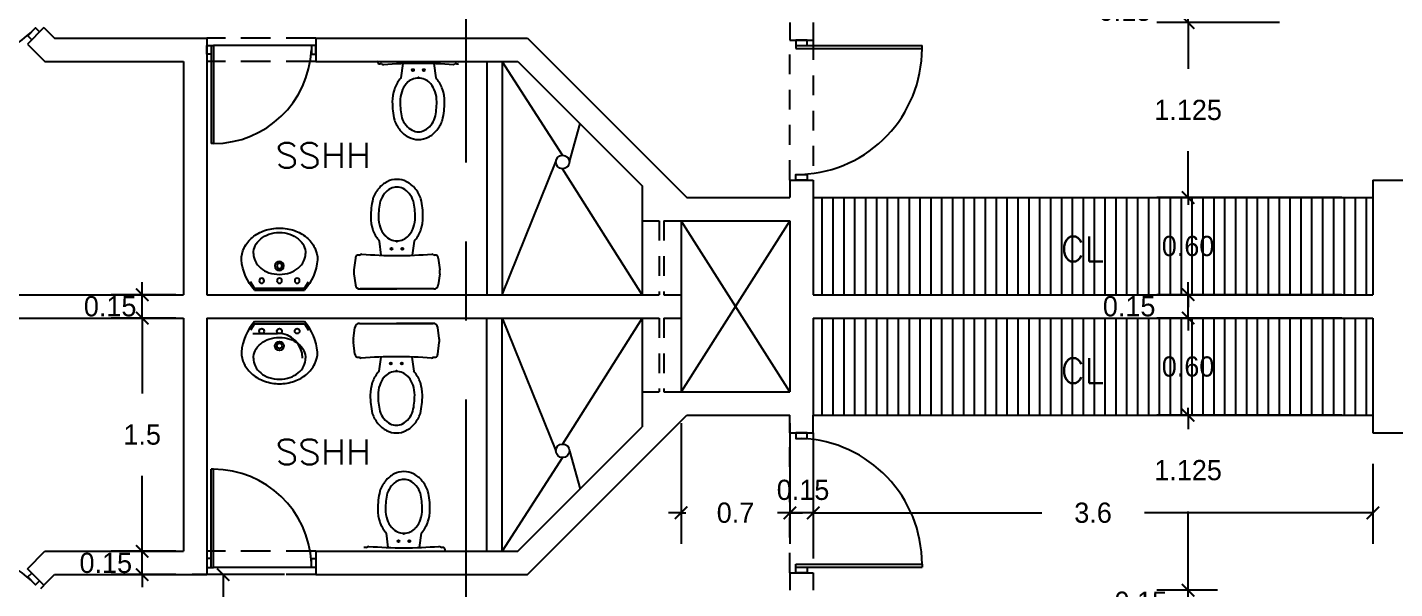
# Model space of a CAD drawing. Header units: millimetres. Extents: x 223 to 336, y 70 to 137.
# Drawn here: x 265.47 to 274.27, y 125.88 to 129.49 of the extents above; entities that cross this region are included whole.
import ezdxf

# ---------------------------------------------------------------- set-up
doc = ezdxf.new("R2010")
doc.units = ezdxf.units.MM
doc.linetypes.add('CENTERX2', pattern=[101.6, 63.5, -12.7, 12.7, -12.7])
doc.linetypes.add('HIDDEN', pattern=[9.525, 6.35, -3.175])
doc.layers.add('COTAS', color=3, linetype='Continuous', lineweight=9)
for name, color, linetype in [('linea-corte', 140, 'CENTERX2'), ('MUEBLES', 253, 'Continuous'), ('MUROS', 5, 'Continuous'), ('pisos', 8, 'Continuous'), ('PROYECCIONES', 6, 'HIDDEN'), ('PUERTAS', 2, 'Continuous'), ('TEXTOS', 4, 'Continuous')]:
    doc.layers.add(name, color=color, linetype=linetype)
doc.styles.add('ROMANS', font='romans.shx', dxfattribs={"height": 0.05})
doc.dimstyles.new('ISO-25', dxfattribs={"dimtxt": 0.13, "dimasz": 0.08, "dimexe": 0.2, "dimexo": 0.2, "dimgap": 0.2, "dimtad": 0, "dimtih": 1, "dimtoh": 1, "dimdec": 3, "dimdsep": 46, "dimtxsty": 'Standard', "dimblk": 'ARCHTICK', "dimcen": 3, "dimadec": 0, "dimazin": 0, "dimtfac": 1, "dimtdec": 3, "dimtmove": 0, "dimatfit": 3, "dimldrblk": 'ARCHTICK', "dimfxl": 1, "dimarcsym": 0})

# ---------------------------------------------------------------- blocks, each defined once
blk = doc.blocks.new('_ARCHTICK')
at = {"color": 0, "linetype": 'ByBlock', "const_width": 0.15}
blk.add_lwpolyline([(-0.5, -0.5), (0.5, 0.5)], dxfattribs=at)
blk = doc.blocks.new('*D238')
at = {"layer": 'COTAS', "color": 0, "lineweight": -2, "ltscale": 0.05, "transparency": 16777216}
for p, q in [((270.3788, 126.9458), (270.3788, 126.1684)), ((270.5288, 126.7958), (270.5288, 126.1684)), ((270.3788, 126.3684), (270.2988, 126.3684)), ((270.5288, 126.3684), (270.3788, 126.3684)), ((270.5288, 126.3684), (270.6088, 126.3684))]:
    blk.add_line(p, q, dxfattribs=at)
at = {"layer": 'Defpoints', "color": 0, "ltscale": 0.05, "transparency": 16777216}
for p in [(270.3788, 127.1458), (270.5288, 126.9958), (270.3788, 126.3684)]:
    blk.add_point(p, dxfattribs=at)
at = {"layer": 'COTAS', "color": 0, "lineweight": -2, "ltscale": 0.05, "transparency": 16777216, "xscale": 0.08, "yscale": 0.08, "zscale": 0.08}
blk.add_blockref('_ARCHTICK', (270.3788, 126.3684), dxfattribs=at)
at = {"layer": 'COTAS', "color": 0, "lineweight": -2, "ltscale": 0.05, "transparency": 16777216, "xscale": 0.08, "yscale": 0.08, "zscale": 0.08, "rotation": 180}
blk.add_blockref('_ARCHTICK', (270.5288, 126.3684), dxfattribs=at)
at = {"layer": 'COTAS', "color": 0, "ltscale": 0.05, "transparency": 16777216, "insert": (270.4633, 126.5153), "char_height": 0.13, "attachment_point": 5}
blk.add_mtext('0.15', dxfattribs=at)
blk = doc.blocks.new('*D239')
at = {"layer": 'COTAS', "color": 0, "lineweight": -2, "ltscale": 0.05, "transparency": 16777216}
for p, q in [((269.6788, 126.9458), (269.6788, 126.1684)), ((270.3788, 126.9458), (270.3788, 126.1684)), ((269.6788, 126.3684), (269.5988, 126.3684)), ((269.6788, 126.3684), (269.7096, 126.3684)), ((270.3788, 126.3684), (270.3479, 126.3684)), ((270.3788, 126.3684), (270.4588, 126.3684))]:
    blk.add_line(p, q, dxfattribs=at)
at = {"layer": 'Defpoints', "color": 0, "ltscale": 0.05, "transparency": 16777216}
for p in [(269.6788, 127.1458), (270.3788, 127.1458), (269.6788, 126.3684)]:
    blk.add_point(p, dxfattribs=at)
at = {"layer": 'COTAS', "color": 0, "lineweight": -2, "ltscale": 0.05, "transparency": 16777216, "xscale": 0.08, "yscale": 0.08, "zscale": 0.08}
blk.add_blockref('_ARCHTICK', (269.6788, 126.3684), dxfattribs=at)
at = {"layer": 'COTAS', "color": 0, "lineweight": -2, "ltscale": 0.05, "transparency": 16777216, "xscale": 0.08, "yscale": 0.08, "zscale": 0.08, "rotation": 180}
blk.add_blockref('_ARCHTICK', (270.3788, 126.3684), dxfattribs=at)
at = {"layer": 'COTAS', "color": 0, "ltscale": 0.05, "transparency": 16777216, "insert": (270.0288, 126.3684), "char_height": 0.13, "attachment_point": 5}
blk.add_mtext('0.7', dxfattribs=at)
blk = doc.blocks.new('*D244')
at = {"layer": 'COTAS', "color": 0, "lineweight": -2, "ltscale": 0.05, "transparency": 16777216}
for p, q in [((267.1288, 125.9708), (266.5335, 125.9708)), ((266.7335, 125.9708), (266.7335, 125.7358)), ((266.7335, 124.9708), (266.7335, 125.2058)), ((266.6288, 124.9708), (266.9335, 124.9708))]:
    blk.add_line(p, q, dxfattribs=at)
at = {"layer": 'Defpoints', "color": 0, "ltscale": 0.05, "transparency": 16777216}
for p in [(266.7335, 125.9708), (267.3288, 125.9708), (266.4288, 124.9708)]:
    blk.add_point(p, dxfattribs=at)
at = {"layer": 'COTAS', "color": 0, "lineweight": -2, "ltscale": 0.05, "transparency": 16777216, "xscale": 0.08, "yscale": 0.08, "zscale": 0.08}
for p, rotation in [((266.7335, 125.9708), 90), ((266.7335, 124.9708), 270)]:
    blk.add_blockref('_ARCHTICK', p, dxfattribs=dict(at, rotation=rotation))
at = {"layer": 'COTAS', "color": 0, "ltscale": 0.05, "transparency": 16777216, "insert": (266.7335, 125.4708), "char_height": 0.13, "attachment_point": 5}
blk.add_mtext('1.00', dxfattribs=at)
blk = doc.blocks.new('*D245')
at = {"layer": 'COTAS', "color": 0, "lineweight": -2, "ltscale": 0.05, "transparency": 16777216}
for p, q in [((266.2124, 126.1208), (266.2124, 126.2008)), ((266.4288, 126.1208), (266.0124, 126.1208)), ((266.2124, 125.9708), (266.2124, 126.1208)), ((266.2124, 125.9708), (266.2124, 126.1208)), ((266.4288, 125.9708), (266.0124, 125.9708)), ((266.2124, 125.9708), (266.2124, 125.8908))]:
    blk.add_line(p, q, dxfattribs=at)
at = {"layer": 'Defpoints', "color": 0, "ltscale": 0.05, "transparency": 16777216}
for p in [(266.2124, 126.1208), (266.6288, 126.1208), (266.6288, 125.9708)]:
    blk.add_point(p, dxfattribs=at)
at = {"layer": 'COTAS', "color": 0, "lineweight": -2, "ltscale": 0.05, "transparency": 16777216, "xscale": 0.08, "yscale": 0.08, "zscale": 0.08}
for p, rotation in [((266.2124, 126.1208), 270), ((266.2124, 125.9708), 90)]:
    blk.add_blockref('_ARCHTICK', p, dxfattribs=dict(at, rotation=rotation))
at = {"layer": 'COTAS', "color": 0, "ltscale": 0.05, "transparency": 16777216, "insert": (265.9783, 126.0458), "char_height": 0.13, "attachment_point": 5}
blk.add_mtext('0.15', dxfattribs=at)
blk = doc.blocks.new('*D246')
at = {"layer": 'COTAS', "color": 0, "lineweight": -2, "ltscale": 0.05, "transparency": 16777216}
for p, q in [((266.4288, 127.6208), (266.0124, 127.6208)), ((266.2124, 127.6208), (266.2124, 127.1358)), ((266.2124, 126.1208), (266.2124, 126.6058)), ((266.4288, 126.1208), (266.0124, 126.1208))]:
    blk.add_line(p, q, dxfattribs=at)
at = {"layer": 'Defpoints', "color": 0, "ltscale": 0.05, "transparency": 16777216}
for p in [(266.2124, 127.6208), (266.6288, 127.6208), (266.6288, 126.1208)]:
    blk.add_point(p, dxfattribs=at)
at = {"layer": 'COTAS', "color": 0, "lineweight": -2, "ltscale": 0.05, "transparency": 16777216, "xscale": 0.08, "yscale": 0.08, "zscale": 0.08}
for p, rotation in [((266.2124, 127.6208), 90), ((266.2124, 126.1208), 270)]:
    blk.add_blockref('_ARCHTICK', p, dxfattribs=dict(at, rotation=rotation))
at = {"layer": 'COTAS', "color": 0, "ltscale": 0.05, "transparency": 16777216, "insert": (266.2124, 126.8708), "char_height": 0.13, "attachment_point": 5}
blk.add_mtext('1.5', dxfattribs=at)
blk = doc.blocks.new('*D247')
at = {"layer": 'COTAS', "color": 0, "lineweight": -2, "ltscale": 0.05, "transparency": 16777216}
for p, q in [((266.2124, 127.7708), (266.2124, 127.8508)), ((266.4288, 127.7708), (266.0124, 127.7708)), ((266.2124, 127.6208), (266.2124, 127.7708)), ((266.2124, 127.6208), (266.2124, 127.7708)), ((266.4288, 127.6208), (266.0124, 127.6208)), ((266.2124, 127.6208), (266.2124, 127.5408))]:
    blk.add_line(p, q, dxfattribs=at)
at = {"layer": 'Defpoints', "color": 0, "ltscale": 0.05, "transparency": 16777216}
for p in [(266.2124, 127.7708), (266.6288, 127.7708), (266.6288, 127.6208)]:
    blk.add_point(p, dxfattribs=at)
at = {"layer": 'COTAS', "color": 0, "lineweight": -2, "ltscale": 0.05, "transparency": 16777216, "xscale": 0.08, "yscale": 0.08, "zscale": 0.08}
for p, rotation in [((266.2124, 127.7708), 270), ((266.2124, 127.6208), 90)]:
    blk.add_blockref('_ARCHTICK', p, dxfattribs=dict(at, rotation=rotation))
at = {"layer": 'COTAS', "color": 0, "ltscale": 0.05, "transparency": 16777216, "insert": (266.0063, 127.6958), "char_height": 0.13, "attachment_point": 5}
blk.add_mtext('0.15', dxfattribs=at)
blk = doc.blocks.new('Waters02')
for p, q in [((-0.2369, 0), (0, 0)), ((0, 0), (0.2369, 0)), ((0.2369, 0), (0, 0)), ((-0.2763, -0.0968), (-0.2666, -0.0259)), ((0.2763, -0.0968), (0.2666, -0.0259)), ((-0.2665, -0.1989), (-0.2764, -0.1232)), ((0.2665, -0.1989), (0.2764, -0.1232)), ((-0.0999, -0.2168), (-0.1124, -0.3084)), ((0.1001, -0.2168), (0.1123, -0.3084))]:
    blk.add_line(p, q)
for points in [[(-0.1124, -0.3084, 0.013963), (-0.1187, -0.3158, 0.089637), (-0.1546, -0.3811, 0.081306), (-0.1679, -0.462, 0.056545), (-0.1546, -0.5792, 0.089637), (-0.1187, -0.6444, 0.104644), (-0.0624, -0.69, 0.118458), (0, -0.705, 0.108474)], [(-0.0754, -0.3421, 0.013963), (-0.0799, -0.3474, 0.089637), (-0.1073, -0.397, 0.081306), (-0.1179, -0.462, 0.055176), (-0.1065, -0.5655, 0.085892), (-0.0799, -0.6129, 0.104644), (-0.0397, -0.6455, 0.118458), (0, -0.655, 0.118458)], [(0, -0.705, 0.118458), (0.0624, -0.69, 0.104644), (0.1187, -0.6444, 0.089637), (0.1546, -0.5792, 0.056545), (0.1679, -0.462, 0.081306), (0.1546, -0.3811, 0.089637), (0.1187, -0.3158, 0.014084), (0.1123, -0.3084, 0.108474)], [(0, -0.655, 0.118458), (0.0397, -0.6455, 0.104644), (0.0799, -0.6129, 0.085892), (0.1065, -0.5655, 0.055176), (0.1179, -0.462, 0.081306), (0.1073, -0.397, 0.089637), (0.0799, -0.3474, 0.014084), (0.0753, -0.342, 0.014084)]]:
    blk.add_lwpolyline(points, format="xyb")
for centre in [(-0.0351, -0.2578), (0.0352, -0.2578)]:
    blk.add_circle(centre, 0.00635)
for centre, radius, start, end in [((-0.2369, -0.03), 0.03, 90, 172.23483), ((0.2369, -0.03), 0.03, 7.76517, 90), ((-0.1772, -0.1103), 0.1, 172.23483, 187.43141), ((0.1772, -0.1103), 0.1, 352.56859, 7.76517), ((-0.2368, -0.195), 0.03, 187.43141, 224.95324), ((-0.2492, -0.1825), 0.0348, 255.42526, 291.0227), ((-0.223, -0.2095), 0.0148, 201.68967, 259.56391), ((0.0001, -3.0244), 2.8094, 90.00157, 94.60914), ((0.0001, -3.0244), 2.8094, 85.39307, 90.00157), ((-0.0001, -3.0244), 2.8094, 85.39086, 89.99843), ((0.223, -0.2095), 0.0148, 280.43609, 338.31033), ((0.2492, -0.1825), 0.0348, 248.9773, 284.57474), ((0.2368, -0.195), 0.03, 315.04676, 352.56859), ((0, -0.4116), 0.1025, 42.73136, 137.3026)]:
    blk.add_arc(centre, radius, start, end)
blk.add_point((0, -0.305))
blk = doc.blocks.new('Lavats14')
for p, q in [((-0.16, 0), (0.16, 0)), ((-0.16, -0.014), (-0.1871, -0.0546)), ((-0.16, -0.014), (0.16, -0.014)), ((0.16, -0.014), (0.1871, -0.0546))]:
    blk.add_line(p, q)
for points in [[(-0.1679, -0.2366, -0.115976), (-0.1565, -0.1883, -0.104098), (-0.1206, -0.1429, -0.090776), (-0.0674, -0.113, -0.083177), (0, -0.1017, -0.083177), (0.0674, -0.113, -0.090776), (0.1206, -0.1429, -0.104098), (0.1565, -0.1883, -0.115976), (0.1679, -0.2366, -0.115976)], [(-0.245, -0.1961, 0.115976), (-0.2271, -0.2721, 0.104098), (-0.1732, -0.3402, 0.090776), (-0.0957, -0.3839, 0.083177), (0, -0.4, 0.083177), (0.0957, -0.3839, 0.090776), (0.1732, -0.3402, 0.104098), (0.2271, -0.2721, 0.115976), (0.245, -0.1961, 0.115976)], [(-0.1679, -0.2366, 0.115976), (-0.1565, -0.285, 0.104098), (-0.1206, -0.3304, 0.090776), (-0.0674, -0.3603, 0.083177), (0, -0.3716, 0.083177), (0.0674, -0.3603, 0.090776), (0.1206, -0.3304, 0.104098), (0.1565, -0.285, 0.115976), (0.1679, -0.2366, 0.115976)]]:
    blk.add_lwpolyline(points, format="xyb")
for centre, radius in [((-0.1144, -0.0613), 0.016), ((0, -0.0613), 0.016), ((0.1138, -0.0613), 0.016), ((0, -0.1564), 0.029), ((0, -0.1564), 0.0172)]:
    blk.add_circle(centre, radius)
for centre, start, end in [((0.0997, -0.229), 138.58883, 174.53727), ((-0.0997, -0.229), 5.46273, 41.41117)]:
    blk.add_arc(centre, 0.3463, start, end)
blk = doc.blocks.new('*D258')
at = {"layer": 'COTAS', "color": 0, "lineweight": -2, "ltscale": 0.05, "transparency": 16777216}
for p, q in [((270.5288, 126.6833), (270.5288, 126.1684)), ((274.1288, 126.6833), (274.1288, 126.1684)), ((270.5288, 126.3684), (271.9988, 126.3684)), ((274.1288, 126.3684), (272.6588, 126.3684))]:
    blk.add_line(p, q, dxfattribs=at)
at = {"layer": 'Defpoints', "color": 0, "ltscale": 0.05, "transparency": 16777216}
for p in [(270.5288, 126.8833), (274.1288, 126.8833), (270.5288, 126.3684)]:
    blk.add_point(p, dxfattribs=at)
at = {"layer": 'COTAS', "color": 0, "lineweight": -2, "ltscale": 0.05, "transparency": 16777216, "xscale": 0.08, "yscale": 0.08, "zscale": 0.08, "rotation": 180}
blk.add_blockref('_ARCHTICK', (270.5288, 126.3684), dxfattribs=at)
at = {"layer": 'COTAS', "color": 0, "lineweight": -2, "ltscale": 0.05, "transparency": 16777216, "xscale": 0.08, "yscale": 0.08, "zscale": 0.08}
blk.add_blockref('_ARCHTICK', (274.1288, 126.3684), dxfattribs=at)
at = {"layer": 'COTAS', "color": 0, "ltscale": 0.05, "transparency": 16777216, "insert": (272.3288, 126.3684), "char_height": 0.13, "attachment_point": 5}
blk.add_mtext('3.6', dxfattribs=at)
blk = doc.blocks.new('*D259')
at = {"layer": 'COTAS', "color": 0, "lineweight": -2, "ltscale": 0.05, "transparency": 16777216}
for p, q in [((272.94, 125.8708), (272.94, 125.9508)), ((273.1288, 125.8708), (272.74, 125.8708)), ((272.94, 125.7208), (272.94, 125.8708)), ((272.94, 125.7208), (272.94, 125.8708)), ((273.1288, 125.7208), (272.74, 125.7208)), ((272.94, 125.7208), (272.94, 125.6408))]:
    blk.add_line(p, q, dxfattribs=at)
at = {"layer": 'Defpoints', "color": 0, "ltscale": 0.05, "transparency": 16777216}
for p in [(272.94, 125.8708), (273.3288, 125.8708), (273.3288, 125.7208)]:
    blk.add_point(p, dxfattribs=at)
at = {"layer": 'COTAS', "color": 0, "lineweight": -2, "ltscale": 0.05, "transparency": 16777216, "xscale": 0.08, "yscale": 0.08, "zscale": 0.08}
for p, rotation in [((272.94, 125.8708), 270), ((272.94, 125.7208), 90)]:
    blk.add_blockref('_ARCHTICK', p, dxfattribs=dict(at, rotation=rotation))
at = {"layer": 'COTAS', "color": 0, "ltscale": 0.05, "transparency": 16777216, "insert": (272.6356, 125.7958), "char_height": 0.13, "attachment_point": 5}
blk.add_mtext('0.15', dxfattribs=at)
blk = doc.blocks.new('*D260')
at = {"layer": 'COTAS', "color": 0, "lineweight": -2, "ltscale": 0.05, "transparency": 16777216}
for p, q in [((273.9288, 126.9958), (272.74, 126.9958)), ((272.94, 126.9958), (272.94, 126.9071)), ((272.94, 125.8708), (272.94, 126.3771)), ((273.1288, 125.8708), (272.74, 125.8708))]:
    blk.add_line(p, q, dxfattribs=at)
at = {"layer": 'Defpoints', "color": 0, "ltscale": 0.05, "transparency": 16777216}
for p in [(272.94, 126.9958), (274.1288, 126.9958), (273.3288, 125.8708)]:
    blk.add_point(p, dxfattribs=at)
at = {"layer": 'COTAS', "color": 0, "lineweight": -2, "ltscale": 0.05, "transparency": 16777216, "xscale": 0.08, "yscale": 0.08, "zscale": 0.08}
for p, rotation in [((272.94, 126.9958), 90), ((272.94, 125.8708), 270)]:
    blk.add_blockref('_ARCHTICK', p, dxfattribs=dict(at, rotation=rotation))
at = {"layer": 'COTAS', "color": 0, "ltscale": 0.05, "transparency": 16777216, "insert": (272.94, 126.6421), "char_height": 0.13, "attachment_point": 5}
blk.add_mtext('1.125', dxfattribs=at)
blk = doc.blocks.new('*D261')
at = {"layer": 'COTAS', "color": 0, "lineweight": -2, "ltscale": 0.05, "transparency": 16777216}
for p, q in [((273.9288, 127.6208), (272.74, 127.6208)), ((272.94, 127.6208), (272.94, 127.7008)), ((272.94, 127.6208), (272.94, 127.5733)), ((272.94, 126.9958), (272.94, 127.0433)), ((273.9288, 126.9958), (272.74, 126.9958)), ((272.94, 126.9958), (272.94, 126.9158))]:
    blk.add_line(p, q, dxfattribs=at)
at = {"layer": 'Defpoints', "color": 0, "ltscale": 0.05, "transparency": 16777216}
for p in [(272.94, 127.6208), (274.1288, 127.6208), (274.1288, 126.9958)]:
    blk.add_point(p, dxfattribs=at)
at = {"layer": 'COTAS', "color": 0, "lineweight": -2, "ltscale": 0.05, "transparency": 16777216, "xscale": 0.08, "yscale": 0.08, "zscale": 0.08}
for p, rotation in [((272.94, 127.6208), 270), ((272.94, 126.9958), 90)]:
    blk.add_blockref('_ARCHTICK', p, dxfattribs=dict(at, rotation=rotation))
at = {"layer": 'COTAS', "color": 0, "ltscale": 0.05, "transparency": 16777216, "insert": (272.94, 127.3083), "char_height": 0.13, "attachment_point": 5}
blk.add_mtext('0.60', dxfattribs=at)
blk = doc.blocks.new('*D262')
at = {"layer": 'COTAS', "color": 0, "lineweight": -2, "ltscale": 0.05, "transparency": 16777216}
for p, q in [((272.94, 127.7708), (272.94, 127.8508)), ((273.9288, 127.7708), (272.74, 127.7708)), ((272.94, 127.6208), (272.94, 127.7708)), ((272.94, 127.6208), (272.94, 127.7708)), ((273.9288, 127.6208), (272.74, 127.6208)), ((272.94, 127.6208), (272.94, 127.5408))]:
    blk.add_line(p, q, dxfattribs=at)
at = {"layer": 'Defpoints', "color": 0, "ltscale": 0.05, "transparency": 16777216}
for p in [(272.94, 127.7708), (274.1288, 127.7708), (274.1288, 127.6208)]:
    blk.add_point(p, dxfattribs=at)
at = {"layer": 'COTAS', "color": 0, "lineweight": -2, "ltscale": 0.05, "transparency": 16777216, "xscale": 0.08, "yscale": 0.08, "zscale": 0.08}
for p, rotation in [((272.94, 127.7708), 270), ((272.94, 127.6208), 90)]:
    blk.add_blockref('_ARCHTICK', p, dxfattribs=dict(at, rotation=rotation))
at = {"layer": 'COTAS', "color": 0, "ltscale": 0.05, "transparency": 16777216, "insert": (272.5609, 127.6958), "char_height": 0.13, "attachment_point": 5}
blk.add_mtext('0.15', dxfattribs=at)
blk = doc.blocks.new('*D263')
at = {"layer": 'COTAS', "color": 0, "lineweight": -2, "ltscale": 0.05, "transparency": 16777216}
for p, q in [((272.94, 128.3958), (272.94, 128.4758)), ((273.9288, 128.3958), (272.74, 128.3958)), ((272.94, 128.3958), (272.94, 128.3483)), ((272.94, 127.7708), (272.94, 127.8183)), ((273.9288, 127.7708), (272.74, 127.7708)), ((272.94, 127.7708), (272.94, 127.6908))]:
    blk.add_line(p, q, dxfattribs=at)
at = {"layer": 'Defpoints', "color": 0, "ltscale": 0.05, "transparency": 16777216}
for p in [(272.94, 128.3958), (274.1288, 128.3958), (274.1288, 127.7708)]:
    blk.add_point(p, dxfattribs=at)
at = {"layer": 'COTAS', "color": 0, "lineweight": -2, "ltscale": 0.05, "transparency": 16777216, "xscale": 0.08, "yscale": 0.08, "zscale": 0.08}
for p, rotation in [((272.94, 128.3958), 270), ((272.94, 127.7708), 90)]:
    blk.add_blockref('_ARCHTICK', p, dxfattribs=dict(at, rotation=rotation))
at = {"layer": 'COTAS', "color": 0, "ltscale": 0.05, "transparency": 16777216, "insert": (272.94, 128.0833), "char_height": 0.13, "attachment_point": 5}
blk.add_mtext('0.60', dxfattribs=at)
blk = doc.blocks.new('*D264')
at = {"layer": 'COTAS', "color": 0, "lineweight": -2, "ltscale": 0.05, "transparency": 16777216}
for p, q in [((273.5288, 129.5208), (272.74, 129.5208)), ((272.94, 129.5208), (272.94, 129.2233)), ((272.94, 128.3958), (272.94, 128.6933)), ((273.9288, 128.3958), (272.74, 128.3958))]:
    blk.add_line(p, q, dxfattribs=at)
at = {"layer": 'Defpoints', "color": 0, "ltscale": 0.05, "transparency": 16777216}
for p in [(272.94, 129.5208), (273.7288, 129.5208), (274.1288, 128.3958)]:
    blk.add_point(p, dxfattribs=at)
at = {"layer": 'COTAS', "color": 0, "lineweight": -2, "ltscale": 0.05, "transparency": 16777216, "xscale": 0.08, "yscale": 0.08, "zscale": 0.08}
for p, rotation in [((272.94, 129.5208), 90), ((272.94, 128.3958), 270)]:
    blk.add_blockref('_ARCHTICK', p, dxfattribs=dict(at, rotation=rotation))
at = {"layer": 'COTAS', "color": 0, "ltscale": 0.05, "transparency": 16777216, "insert": (272.94, 128.9583), "char_height": 0.13, "attachment_point": 5}
blk.add_mtext('1.125', dxfattribs=at)
blk = doc.blocks.new('*D273')
at = {"layer": 'COTAS', "color": 0, "lineweight": -2, "ltscale": 0.05, "transparency": 16777216}
for p, q in [((272.94, 129.6708), (272.94, 129.7508)), ((272.8161, 129.6708), (272.74, 129.6708)), ((272.94, 129.5208), (272.94, 129.6708)), ((272.94, 129.5208), (272.94, 129.6708)), ((272.8237, 129.5208), (272.74, 129.5208)), ((272.94, 129.5208), (272.94, 129.4408))]:
    blk.add_line(p, q, dxfattribs=at)
at = {"layer": 'Defpoints', "color": 0, "ltscale": 0.05, "transparency": 16777216}
for p in [(272.94, 129.6708), (273.0161, 129.6708), (273.0237, 129.5208)]:
    blk.add_point(p, dxfattribs=at)
at = {"layer": 'COTAS', "color": 0, "lineweight": -2, "ltscale": 0.05, "transparency": 16777216, "xscale": 0.08, "yscale": 0.08, "zscale": 0.08}
for p, rotation in [((272.94, 129.6708), 270), ((272.94, 129.5208), 90)]:
    blk.add_blockref('_ARCHTICK', p, dxfattribs=dict(at, rotation=rotation))
at = {"layer": 'COTAS', "color": 0, "ltscale": 0.05, "transparency": 16777216, "insert": (272.5339, 129.5958), "char_height": 0.13, "attachment_point": 5}
blk.add_mtext('0.15', dxfattribs=at)
blk = doc.blocks.new('A$C235B6341')
for p, q in [((0.1666, 0.4882), (0.1541, 0.3966)), ((0.3666, 0.4882), (0.3788, 0.3966))]:
    blk.add_line(p, q)
for points in [[(0.1541, 0.3966, 0.013963), (0.1478, 0.3892, 0.089637), (0.1119, 0.3239, 0.081306), (0.0986, 0.243, 0.056545), (0.1119, 0.1258, 0.089637), (0.1478, 0.0606, 0.104644), (0.2041, 0.015, 0.118458), (0.2665, 0, 0.108474)], [(0.1911, 0.3629, 0.013963), (0.1866, 0.3576, 0.089637), (0.1592, 0.308, 0.081306), (0.1486, 0.243, 0.055176), (0.16, 0.1395, 0.085892), (0.1866, 0.0921, 0.104644), (0.2268, 0.0595, 0.118458), (0.2665, 0.05, 0.118458)], [(0.2665, 0, 0.118458), (0.3289, 0.015, 0.104644), (0.3852, 0.0606, 0.089637), (0.4211, 0.1258, 0.056545), (0.4344, 0.243, 0.081306), (0.4211, 0.3239, 0.089637), (0.3852, 0.3892, 0.014084), (0.3788, 0.3966, 0.108474)], [(0.2665, 0.05, 0.118458), (0.3062, 0.0595, 0.104644), (0.3464, 0.0921, 0.085892), (0.373, 0.1395, 0.055176), (0.3844, 0.243, 0.081306), (0.3738, 0.308, 0.089637), (0.3464, 0.3576, 0.014084), (0.3418, 0.363, 0.014084)]]:
    blk.add_lwpolyline(points, format="xyb")
for centre in [(0.2314, 0.4472), (0.3017, 0.4472)]:
    blk.add_circle(centre, 0.00635)
for centre, radius, start, end in [((0.0297, 0.51), 0.03, 187.43141, 224.95324), ((0.0173, 0.5225), 0.0348, 255.42526, 291.0227), ((0.0435, 0.4955), 0.0148, 201.68967, 259.56391), ((0.2666, -2.3194), 2.8094, 90.00157, 94.60914), ((0.2666, -2.3194), 2.8094, 85.39307, 90.00157), ((0.2664, -2.3194), 2.8094, 85.39086, 89.99843), ((0.4895, 0.4955), 0.0148, 280.43609, 338.31033), ((0.5157, 0.5225), 0.0348, 248.9773, 284.57474), ((0.2665, 0.2934), 0.1025, 42.73136, 137.3026)]:
    blk.add_arc(centre, radius, start, end)
blk.add_point((0.2665, 0.4))

msp = doc.modelspace()

# ---------------------------------------------------------------- hatches: boundary and pattern name
at = {"layer": 'pisos', "ltscale": 0.05}
h = msp.add_hatch(dxfattribs=at)
h.set_pattern_fill('_USER', color=256, scale=0.07, angle=90, style=0, pattern_type=0)
h.set_pattern_definition([(90, (0.387006, 0.59479), (-0.07, 4e-18), [])])
h.paths.add_polyline_path([(270.52876, 128.39582), (270.52876, 127.77082), (274.12876, 127.77082), (274.12876, 128.39582)])
h.paths.add_polyline_path([(274.12876, 126.99582), (274.12876, 127.62082), (270.52876, 127.62082), (270.52876, 126.99582)])
h.paths.add_polyline_path([(272.73419, 128.18082), (273.14586, 128.18082), (273.14586, 127.98582), (272.73419, 127.98582)], flags=24)
h.paths.add_polyline_path([(272.10502, 127.94484), (272.46115, 127.94484), (272.46115, 128.18484), (272.10502, 128.18484)], flags=24)
h.paths.add_polyline_path([(272.73419, 127.40582), (273.14586, 127.40582), (273.14586, 127.21082), (272.73419, 127.21082)], flags=24)
h.paths.add_polyline_path([(272.10502, 127.16263), (272.46115, 127.16263), (272.46115, 127.40263), (272.10502, 127.40263)], flags=24)

# ---------------------------------------------------------------- linework, layer by layer
at = {"layer": 'linea-corte', "ltscale": 0.04}
msp.add_line((268.29499, 135.22419), (268.29499, 120.04346), dxfattribs=at)
at = {"layer": 'MUEBLES'}
for p, q in [((268.42876, 129.27082), (268.42876, 127.77082)), ((268.52876, 129.27082), (268.52876, 127.77082)), ((268.42876, 126.12082), (268.42876, 127.62082)), ((268.52876, 126.12082), (268.52876, 127.62082)), ((266.92384, 127.52245), (267.08384, 127.52245))]:
    msp.add_line(p, q, dxfattribs=at)
msp.add_arc((267.08384, 127.36245), 0.16, 360, 90, dxfattribs=at)
at = {"layer": 'MUROS', "ltscale": 0.05}
for p, q in [((265.58023, 129.48871), (265.47417, 129.38264)), ((265.58023, 129.48871), (265.64813, 129.42082)), ((265.47417, 129.38264), (265.58599, 129.27082)), ((266.62876, 129.42082), (266.62876, 127.77082)), ((267.32876, 129.42082), (267.32876, 129.27082)), ((266.47876, 129.27082), (266.47876, 127.77082)), ((274.12876, 128.50832), (274.37876, 128.50832)), ((266.47876, 127.62082), (266.47876, 126.12082)), ((266.62876, 127.62082), (266.62876, 125.97082)), ((274.12876, 126.88332), (274.37876, 126.88332)), ((265.47417, 126.00899), (265.58599, 126.12082)), ((265.47417, 126.00899), (265.58599, 126.12082)), ((267.32876, 126.12082), (267.32876, 125.97082)), ((265.58023, 125.90292), (265.47417, 126.00899)), ((265.58023, 125.90292), (265.47417, 126.00899)), ((265.58023, 125.90292), (265.64813, 125.97082)), ((265.58023, 125.90292), (265.64813, 125.97082))]:
    msp.add_line(p, q, dxfattribs=at)
at = {"layer": 'MUROS'}
for p, q in [((270.37876, 129.52082), (270.37876, 129.40832)), ((270.52876, 129.52082), (270.52876, 129.40832)), ((265.64813, 129.42082), (266.62876, 129.42082)), ((267.32876, 129.42082), (268.69089, 129.42082)), ((268.69089, 129.42082), (269.71589, 128.39582)), ((270.37876, 129.40832), (270.52876, 129.40832)), ((265.58599, 129.27082), (266.47876, 129.27082)), ((266.62876, 129.27082), (266.62876, 129.27082)), ((267.32876, 129.27082), (268.62876, 129.27082)), ((268.62876, 129.27082), (269.42876, 128.47082)), ((270.37876, 128.50832), (270.52876, 128.50832)), ((270.37876, 128.50832), (270.37876, 128.39582)), ((270.52876, 128.50832), (270.52876, 127.77082)), ((274.12876, 128.50832), (274.12876, 127.77082)), ((269.42876, 128.47082), (269.42876, 127.77082)), ((269.71589, 128.39582), (270.37876, 128.39582)), ((269.67876, 128.24582), (269.67876, 127.14582)), ((269.67876, 128.24582), (270.37876, 128.24582)), ((270.37876, 128.24582), (270.37876, 127.14582)), ((262.12876, 127.77082), (266.47876, 127.77082)), ((266.62876, 127.77082), (269.42876, 127.77082)), ((270.52876, 127.77082), (274.12876, 127.77082)), ((262.12876, 127.62082), (266.47876, 127.62082)), ((266.62876, 127.62082), (269.42876, 127.62082)), ((269.42876, 127.62082), (269.42876, 126.92082)), ((270.52876, 127.62082), (270.52876, 126.99582)), ((270.52876, 127.62082), (274.12876, 127.62082)), ((274.12876, 127.62082), (274.12876, 126.88332)), ((269.67876, 127.14582), (270.37876, 127.14582)), ((268.62876, 126.12082), (269.42876, 126.92082)), ((268.69089, 125.97082), (269.71589, 126.99582)), ((269.71589, 126.99582), (270.37876, 126.99582)), ((270.37876, 126.88332), (270.37876, 126.99582)), ((270.52876, 126.88332), (270.52876, 126.99582)), ((270.37876, 126.88332), (270.52876, 126.88332)), ((265.58599, 126.12082), (266.47876, 126.12082)), ((265.58599, 126.12082), (266.47876, 126.12082)), ((266.62876, 126.12082), (266.62876, 126.12082)), ((267.32876, 126.12082), (268.62876, 126.12082)), ((265.64813, 125.97082), (266.62876, 125.97082)), ((265.64813, 125.97082), (266.62876, 125.97082)), ((267.32876, 125.97082), (268.69089, 125.97082)), ((270.37876, 125.98332), (270.52876, 125.98332)), ((270.37876, 125.98332), (270.37876, 125.87082)), ((270.52876, 125.98332), (270.52876, 125.87082))]:
    msp.add_line(p, q, dxfattribs=at)
at = {"layer": 'pisos', "ltscale": 0.05}
for p, q in [((267.30076, 129.37382), (266.67076, 129.37382)), ((268.91669, 128.66773), (268.52876, 129.27082)), ((268.96016, 128.62427), (269.02876, 128.87082)), ((268.52876, 127.77082), (268.87322, 128.62427)), ((269.42876, 127.77082), (268.91669, 128.5808)), ((270.52876, 128.39582), (274.12876, 128.39582)), ((270.37876, 128.24582), (269.67876, 127.14582)), ((270.37876, 127.14582), (269.67876, 128.24582)), ((268.52876, 127.62082), (268.87322, 126.76737)), ((269.42876, 127.62082), (268.91669, 126.81084)), ((270.52876, 126.99582), (274.12876, 126.99582)), ((268.96016, 126.76737), (269.02876, 126.52082)), ((268.91669, 126.7239), (268.52876, 126.12082)), ((267.30076, 126.01782), (266.67076, 126.01782))]:
    msp.add_line(p, q, dxfattribs=at)
for centre in [(268.91669, 128.62427), (268.91669, 126.76737)]:
    msp.add_circle(centre, 0.04347, dxfattribs=at)
at = {"layer": 'PROYECCIONES', "ltscale": 0.03}
for p, q in [((267.32876, 129.42082), (266.62876, 129.42082)), ((267.32876, 129.27082), (266.62876, 129.27082)), ((267.32876, 126.12082), (266.62876, 126.12082)), ((267.32876, 125.97082), (266.62876, 125.97082)), ((264.94384, 125.26653), (265.57926, 125.90027))]:
    msp.add_line(p, q, dxfattribs=at)
at = {"layer": 'PROYECCIONES', "ltscale": 0.02}
for p, q in [((270.37876, 128.50832), (270.37876, 129.40832)), ((270.52876, 129.40832), (270.52876, 128.50832)), ((269.42876, 128.24582), (269.53876, 128.24582)), ((269.53876, 128.24582), (269.53876, 127.77082)), ((269.56876, 128.24582), (269.56876, 127.77082)), ((269.56876, 128.24582), (269.67876, 128.24582)), ((269.42876, 127.77082), (269.53876, 127.77082)), ((269.56876, 127.77082), (269.67876, 127.77082)), ((269.42876, 127.62082), (269.53876, 127.62082)), ((269.53876, 127.62082), (269.53876, 127.14582)), ((269.56876, 127.62082), (269.56876, 127.14582)), ((269.56876, 127.62082), (269.67876, 127.62082)), ((269.42876, 127.14582), (269.53876, 127.14582)), ((269.56876, 127.14582), (269.67876, 127.14582)), ((270.37876, 125.98332), (270.37876, 126.88332)), ((270.52876, 126.88332), (270.52876, 125.98332))]:
    msp.add_line(p, q, dxfattribs=at)
at = {"layer": 'PUERTAS', "color": 1}
for p, q in [((266.65676, 129.37382), (266.67076, 129.37382)), ((266.65676, 129.37382), (266.65676, 128.7432)), ((266.67076, 129.37382), (266.67076, 128.7432)), ((270.41776, 129.37232), (271.22856, 129.37232)), ((270.41776, 129.37232), (270.41776, 129.35432)), ((270.41776, 129.35432), (271.22856, 129.35432)), ((271.22856, 129.35432), (271.22856, 129.37232)), ((266.67076, 128.7432), (266.65676, 128.7432)), ((266.65676, 126.01782), (266.65676, 126.64844)), ((266.67076, 126.64844), (266.65676, 126.64844)), ((266.67076, 126.01782), (266.67076, 126.64844)), ((270.41776, 126.03732), (271.22856, 126.03732)), ((270.41776, 126.01932), (270.41776, 126.03732)), ((271.22856, 126.03732), (271.22856, 126.01932)), ((266.65676, 126.01782), (266.67076, 126.01782)), ((270.41776, 126.01932), (271.22856, 126.01932))]:
    msp.add_line(p, q, dxfattribs=at)
for points in [[(265.55266, 129.46113), (265.5272, 129.48659), (265.47629, 129.43568), (265.50174, 129.41022)], [(270.41776, 129.40832), (270.41776, 129.37232), (270.48976, 129.37232), (270.48976, 129.40832)], [(266.62876, 129.37382), (266.65676, 129.37382), (266.65676, 129.31782), (266.62876, 129.31782)], [(267.32876, 129.37382), (267.30076, 129.37382), (267.30076, 129.31782), (267.32876, 129.31782)], [(270.41776, 128.50832), (270.41776, 128.54432), (270.48976, 128.54432), (270.48976, 128.50832)], [(270.41776, 126.88332), (270.41776, 126.84732), (270.48976, 126.84732), (270.48976, 126.88332)], [(266.62876, 126.01782), (266.65676, 126.01782), (266.65676, 126.07382), (266.62876, 126.07382)], [(267.32876, 126.01782), (267.30076, 126.01782), (267.30076, 126.07382), (267.32876, 126.07382)], [(265.55266, 125.9305), (265.5272, 125.90505), (265.47629, 125.95596), (265.50174, 125.98141)], [(265.55266, 125.9305), (265.5272, 125.90505), (265.47629, 125.95596), (265.50174, 125.98141)], [(270.41776, 125.98332), (270.41776, 126.01932), (270.48976, 126.01932), (270.48976, 125.98332)]]:
    msp.add_lwpolyline(points, close=True, dxfattribs=at)
at = {"layer": 'PUERTAS'}
for centre, radius, start, end in [((264.95444, 130.05935), 0.8108, 225, 312.455196), ((266.67076, 129.37382), 0.63062, 270, 357.455196), ((270.41776, 129.35432), 0.8108, 272.544804, 0), ((270.41776, 126.03732), 0.8108, 0, 87.455196), ((266.67076, 126.01782), 0.63062, 2.544804, 90), ((264.95444, 125.33229), 0.8108, 47.544804, 135), ((264.95444, 125.33229), 0.8108, 47.544804, 135)]:
    msp.add_arc(centre, radius, start, end, dxfattribs=at)

# ---------------------------------------------------------------- block references
at = {"layer": 'MUEBLES', "ltscale": 0.05, "rotation": 180}
msp.add_blockref('Waters02', (267.8506, 127.80774), dxfattribs=at)
at = {"layer": 'MUEBLES', "ltscale": 0.05, "xscale": -1, "rotation": 180}
msp.add_blockref('Lavats14', (267.09544, 127.79959), dxfattribs=at)
at = {"layer": 'MUEBLES', "ltscale": 0.05}
for name, p in [('Lavats14', (267.09544, 127.59839)), ('Waters02', (267.84725, 127.58678))]:
    msp.add_blockref(name, p, dxfattribs=at)
at = {"layer": 'TEXTOS', "ltscale": 0.05}
msp.add_blockref('A$C235B6341', (267.72277, 128.76846), dxfattribs=at)
at = {"layer": 'TEXTOS', "ltscale": 0.05, "rotation": 180}
msp.add_blockref('A$C235B6341', (268.16215, 126.63357), dxfattribs=at)

# ---------------------------------------------------------------- texts
at = {"layer": 'TEXTOS', "style": 'ROMANS', "width": 1.065916}
for s, p in [('SSHH', (267.06992, 128.58746)), ('CL', (272.12066, 127.98484)), ('CL', (272.12066, 127.20263)), ('SSHH', (267.06992, 126.68012))]:
    msp.add_text(s, height=0.16, dxfattribs=at).set_placement(p)

# ---------------------------------------------------------------- dimensions: what is measured, and where the dimension line sits
at = {"layer": 'COTAS', "ltscale": 0.05}
for base, p1, p2, picture, middle in [((272.94002, 129.67082), (273.02372, 129.52082), (273.01607, 129.67082), '*D273', (272.53387, 129.59582)), ((266.21241, 127.77082), (266.62876, 127.62082), (266.62876, 127.77082), '*D247', (266.00629, 127.69582)), ((272.94002, 127.77082), (274.12876, 127.62082), (274.12876, 127.77082), '*D262', (272.56085, 127.69582)), ((272.94002, 126.99582), (273.32876, 125.87082), (274.12876, 126.99582), '*D260', (272.94002, 126.64207)), ((266.21241, 126.12082), (266.62876, 125.97082), (266.62876, 126.12082), '*D245', (265.97825, 126.04582)), ((272.94002, 125.87082), (273.32876, 125.72082), (273.32876, 125.87082), '*D259', (272.63562, 125.79582))]:
    dim = msp.add_linear_dim(base=base, p1=p1, p2=p2, angle=90, dimstyle='ISO-25', override={"dimscale": 1, "dimtmove": 1}, dxfattribs=at)
    dim.commit()
    dim.dimension.update_dxf_attribs({"geometry": picture, "text_midpoint": middle, "dimtype": 160})
for base, p1, p2, override, picture, middle in [((272.94002, 129.52082), (274.12876, 128.39582), (273.72876, 129.52082), {"dimscale": 1, "dimdec": 4, "dimtmove": 1}, '*D264', (272.94002, 128.95832)), ((266.21241, 127.62082), (266.62876, 126.12082), (266.62876, 127.62082), {"dimscale": 1, "dimtmove": 1}, '*D246', (266.21241, 126.87082))]:
    dim = msp.add_linear_dim(base=base, p1=p1, p2=p2, angle=90, dimstyle='ISO-25', override=override, dxfattribs=at)
    dim.commit()
    dim.dimension.update_dxf_attribs({"geometry": picture, "text_midpoint": middle})
for base, p1, p2, text, picture, middle in [((272.94002, 128.39582), (274.12876, 127.77082), (274.12876, 128.39582), '0.60', '*D263', (272.94002, 128.08332)), ((272.94002, 127.62082), (274.12876, 126.99582), (274.12876, 127.62082), '0.60', '*D261', (272.94002, 127.30832)), ((266.73352, 125.97082), (266.42876, 124.97082), (267.32876, 125.97082), '1.00', '*D244', (266.73352, 125.47082))]:
    dim = msp.add_linear_dim(base=base, p1=p1, p2=p2, angle=90, text=text, dimstyle='ISO-25', override={"dimscale": 1, "dimtmove": 1}, dxfattribs=at)
    dim.commit()
    dim.dimension.update_dxf_attribs({"geometry": picture, "text_midpoint": middle})
for base, p1, p2, override, picture, middle in [((269.67876, 126.36835), (270.37876, 127.14582), (269.67876, 127.14582), {"dimscale": 1, "dimtmove": 1}, '*D239', (270.02876, 126.36835)), ((270.52876, 126.36835), (274.12876, 126.88332), (270.52876, 126.88332), {"dimscale": 1}, '*D258', (272.32876, 126.36835))]:
    dim = msp.add_linear_dim(base=base, p1=p1, p2=p2, dimstyle='ISO-25', override=override, dxfattribs=at)
    dim.commit()
    dim.dimension.update_dxf_attribs({"geometry": picture, "text_midpoint": middle})
dim = msp.add_linear_dim(base=(270.37876, 126.36835), p1=(270.52876, 126.99582), p2=(270.37876, 127.14582), dimstyle='ISO-25', override={"dimscale": 1, "dimtmove": 1}, dxfattribs=at)
dim.commit()
dim.dimension.update_dxf_attribs({"geometry": '*D238', "text_midpoint": (270.4633, 126.51526), "dimtype": 160})

doc.saveas('drawing.dxf')
